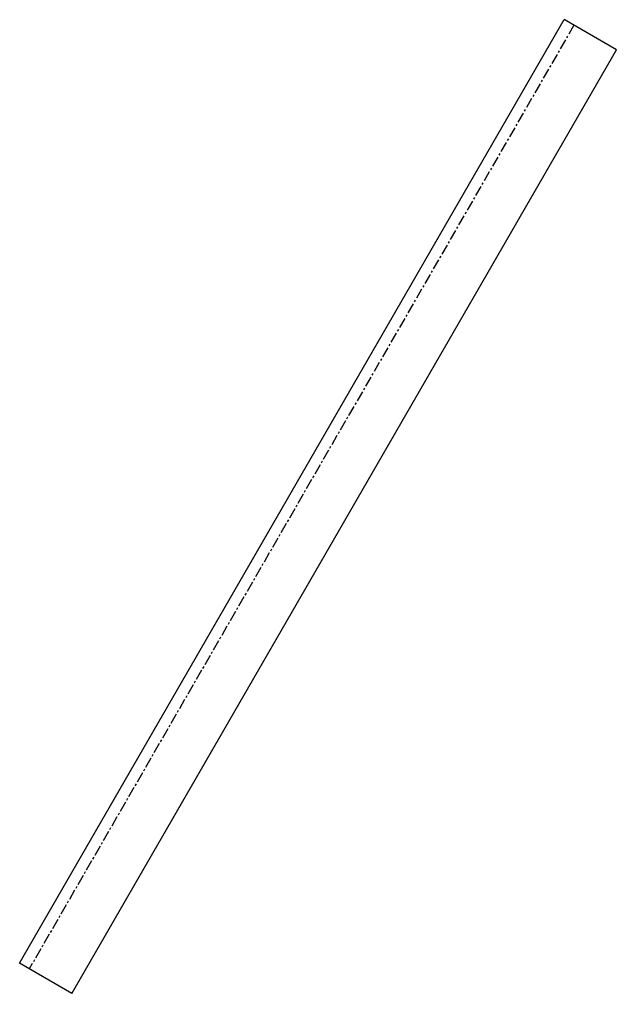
# Model space of a CAD drawing. Header units: millimetres. Extents: x 0 to 717, y -36 to 1133.
import ezdxf

# ---------------------------------------------------------------- set-up
doc = ezdxf.new("R2010")
doc.units = ezdxf.units.MM
doc.linetypes.add('CENTERX2', pattern=[20.32, 12.7, -2.54, 2.54, -2.54])

msp = doc.modelspace()

# ---------------------------------------------------------------- linework, layer by layer
at = {"color": 7, "linetype": 'Continuous', "lineweight": 25}
for p, q in [((0, 0), (654, 1132.8)), ((716.8, 1096.5), (654, 1132.8)), ((62.8, -36.3), (716.8, 1096.5)), ((62.8, -36.3), (0, 0))]:
    msp.add_line(p, q, dxfattribs=at)
at = {"color": 7, "linetype": 'CENTERX2'}
msp.add_line((665.7, 1126), (11.7, -6.7), dxfattribs=at)

doc.saveas('drawing.dxf')
